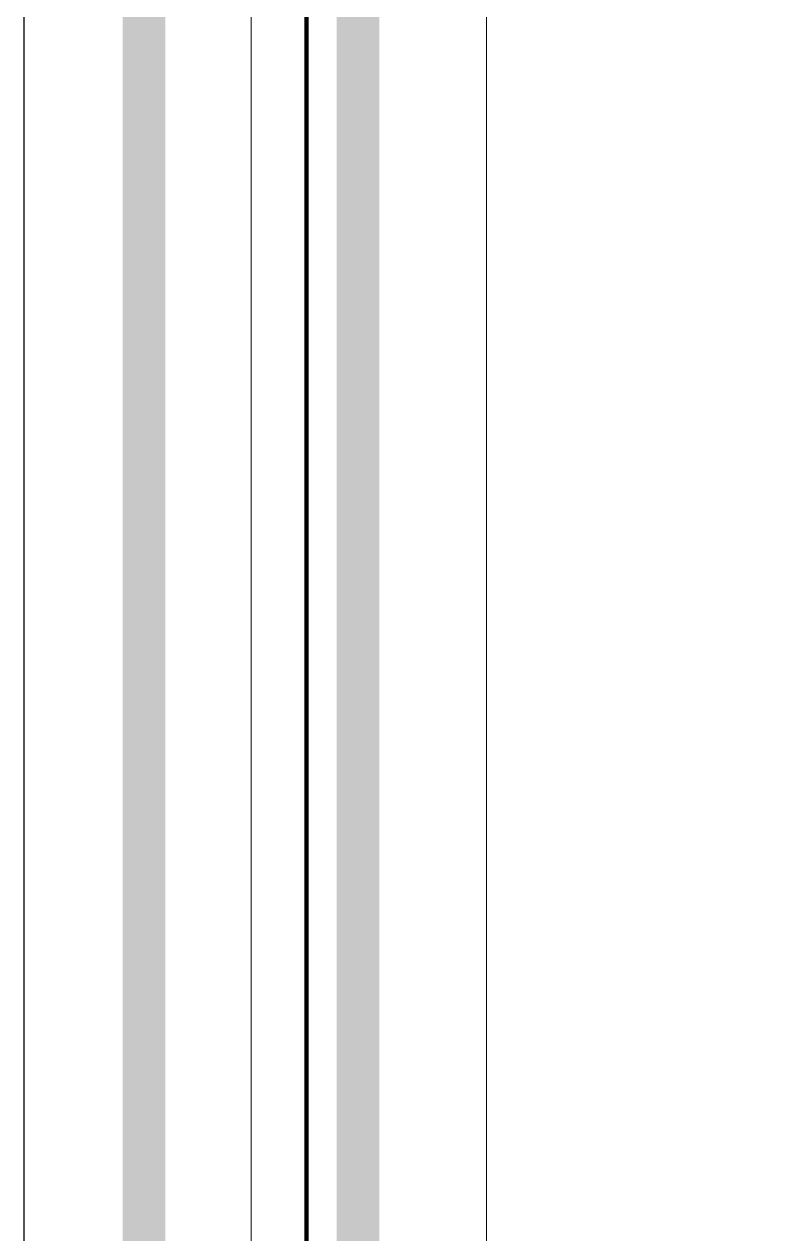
# Model space of a CAD drawing. Header units: millimetres. Extents: x -437359 to 106527, y -82378 to 117612.
# Drawn here: x -283558 to -274637, y 48105 to 62244 of the extents above; entities that cross this region are included whole.
import ezdxf

# ---------------------------------------------------------------- set-up
doc = ezdxf.new("R2010")
doc.units = ezdxf.units.MM
for name, color, linetype, lineweight in [('road_mr', 2, 'Continuous', 0), ('Z-综合管架', 25, 'Continuous', 0), ('电缆通道', 3, 'Continuous', 30)]:
    doc.layers.add(name, color=color, linetype=linetype, lineweight=lineweight)
doc.linetypes.add('ZIGZAG', pattern='A,0.00254,-5.08,[131,ltypeshp.shx,S=5.08,R=0,X=-5.08,Y=0],-10.16,[131,ltypeshp.shx,S=5.08,R=180,X=5.08,Y=0],-5.08', length=20.32254)

msp = doc.modelspace()

# ---------------------------------------------------------------- linework, layer by layer
msp.add_lwpolyline([(-283557.6, 95370.1), (-209356.6, 95370.1), (-209356.6, 1605.7), (-283557.6, 1605.7)], close=True)
at = {"layer": 'road_mr'}
for points in [[(-278157.3, 95370.1), (-278157.3, 50525.9)], [(-278157.3, 50525.9), (-278157.3, 21463.3)]]:
    msp.add_lwpolyline(points, dxfattribs=at)
at = {"layer": 'Z-综合管架', "linetype": 'ZIGZAG', "ltscale": 0.15}
msp.add_line((-280907.3, 95370.1), (-280907.3, 21947.8), dxfattribs=at)
at = {"layer": 'Z-综合管架', "const_width": 500}
msp.add_lwpolyline([(-282157.3, 95370.1), (-282157.3, 21947.8), (-279657.3, 21947.8), (-279657.3, 95370.1)], dxfattribs=at)
at = {"layer": '电缆通道', "color": 4, "ltscale": 0.35, "const_width": 50}
msp.add_lwpolyline([(-280260.5, 95370.1), (-280260.5, 46399.4)], dxfattribs=at)

doc.saveas('drawing.dxf')
